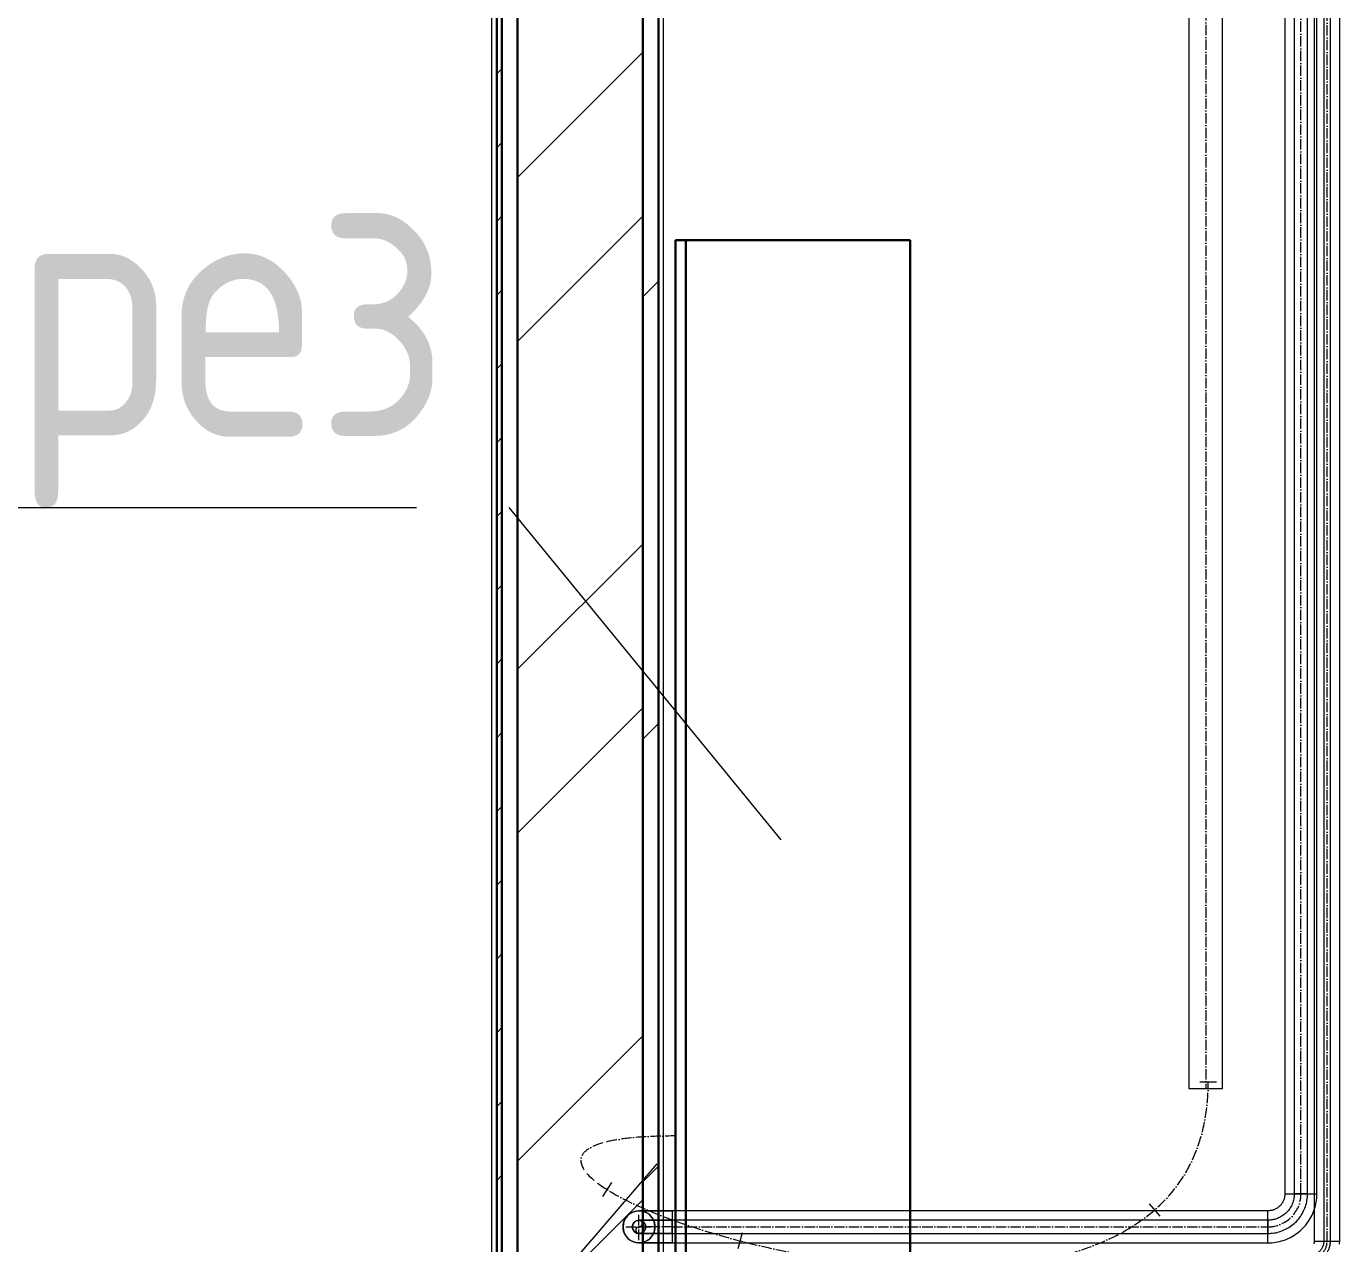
# Model space of a CAD drawing. Header units: millimetres. Extents: x -88595 to 880822, y -1054509 to -148035.
# Drawn here: x 171397 to 172656, y -281938 to -280770 of the extents above; entities that cross this region are included whole.
import ezdxf

# ---------------------------------------------------------------- set-up
doc = ezdxf.new("R2010")
doc.units = ezdxf.units.MM
for name, pattern in [('$0$ADSK_Осевая', [14, 10, -2, 0, -2]), ('$1$ADSK_Осевая', [14, 10, -2, 0, -2]), ('$3$ADSK_Осевая', [14, 10, -2, 0, -2])]:
    doc.linetypes.add(name, pattern=pattern)
for name, color, linetype, lineweight in [('Аннотация', 7, 'Continuous', 20), ('Изоляция', 7, 'Continuous', 18), ('Марки', 7, 'Continuous', 20), ('Оборудование', 7, 'Continuous', 18), ('Ограждение', 7, 'Continuous', 9), ('Стены наружные', 7, 'Continuous', 18), ('Трубопровод', 7, 'Continuous', 18), ('Трубопроводы', 7, 'Continuous', 18)]:
    doc.layers.add(name, color=color, linetype=linetype, lineweight=lineweight)
doc.styles.add('$1$GOST Common', font='GOST_Common.ttf', dxfattribs={"width": 0.9, "height": 250})

# ---------------------------------------------------------------- blocks, each defined once
blk = doc.blocks.new('$0$ADSK_Настенный внутренний блок кондиционера1 - 1U24TL5FRA-A-3264667-В_Координация_1 этаж ОВ3')
at = {"layer": 'Оборудование', "color": 150, "lineweight": 30, "true_color": 0x0080ff}
for p, q in [((504, 0), (-504, 0)), ((-504, 0), (-504, -10)), ((504, -10), (504, 0)), ((-504, 0), (-504, -20)), ((-504, -195), (-504, -10)), ((504, -10), (-504, -10)), ((504, -20), (504, 0)), ((504, -10), (504, -195)), ((-504, -20), (-504, -155)), ((504, -155), (504, -20)), ((-504, -155), (-504, -225)), ((504, -225), (504, -155)), ((-504, -195), (-504, -225)), ((504, -225), (504, -195)), ((-504, -225), (504, -225))]:
    blk.add_line(p, q, dxfattribs=at)
blk = doc.blocks.new('$0$ADSK_МедьПайка_Отвод-гнутая труба - Отвод _гнутая труба_-V38-В_Координация_1 этаж ОВ3')
at = {"layer": 'Трубопроводы', "color": 190, "true_color": 0x8000ff}
for p, q in [((3.2, 15.9), (-3.2, 15.9)), ((3.2, 15.9), (-3.2, 15.9)), ((-15.9, 3.2), (-15.9, -3.2)), ((-15.9, 3.2), (-15.9, -3.2))]:
    blk.add_line(p, q, dxfattribs=at)
at = {"layer": 'Трубопроводы', "color": 190, "true_color": 0x8000ff, "flags": 128}
for points in [[(-15.9, -3.2), (-15.1, -3.2), (-14.4, -3.1), (-13.6, -3), (-12.8, -2.9), (-12.1, -2.8), (-11.3, -2.6), (-10.6, -2.4), (-9.9, -2.2), (-9.2, -2), (-8.5, -1.7), (-7.8, -1.4), (-7.1, -1), (-6.4, -0.7), (-5.8, -0.3), (-5.1, 0.2), (-4.5, 0.6), (-3.9, 1.1), (-3.3, 1.6), (-2.8, 2.1), (-2.2, 2.6), (-1.7, 3.2), (-1.2, 3.7), (-0.7, 4.3), (-0.3, 4.9), (0.2, 5.6), (0.6, 6.2), (0.9, 6.9), (1.3, 7.6), (1.6, 8.3), (1.9, 9), (2.1, 9.7), (2.4, 10.4), (2.6, 11.1), (2.8, 11.9), (2.9, 12.6), (3, 13.4), (3.1, 14.1), (3.2, 14.9), (3.2, 15.7), (3.2, 15.9)], [(-3.2, 15.9), (-3.2, 15.4), (-3.2, 14.9), (-3.3, 14.4), (-3.3, 13.9), (-3.4, 13.4), (-3.5, 12.9), (-3.7, 12.4), (-3.8, 11.9), (-4, 11.4), (-4.2, 10.9), (-4.4, 10.5), (-4.6, 10), (-4.9, 9.6), (-5.1, 9.1), (-5.4, 8.7), (-5.7, 8.3), (-6, 7.9), (-6.3, 7.5), (-6.7, 7.1), (-7, 6.8), (-7.4, 6.4), (-7.8, 6.1), (-8.2, 5.8), (-8.6, 5.5), (-9, 5.2), (-9.4, 4.9), (-9.9, 4.7), (-10.3, 4.4), (-10.8, 4.2), (-11.3, 4), (-11.8, 3.9), (-12.2, 3.7), (-12.7, 3.6), (-13.2, 3.5), (-13.7, 3.4), (-14.2, 3.3), (-14.7, 3.2), (-15.2, 3.2), (-15.7, 3.2), (-15.9, 3.2)]]:
    blk.add_lwpolyline(points, dxfattribs=at)
blk = doc.blocks.new('$0$ADSK_МедьПайка_Отвод-гнутая труба - Отвод _гнутая труба_-3260024-В_Координация_1 этаж ОВ3')
at = {"layer": 'Трубопроводы', "color": 134, "true_color": 0x00a6a6}
for p, q in [((-16459.6, 18290.6), (-16459.6, 18284.2)), ((-16459.6, 18284.2), (-16459.6, 18277.9))]:
    blk.add_line(p, q, dxfattribs=at)
at = {"layer": 'Трубопроводы', "color": 134, "true_color": 0x00a6a6, "flags": 128}
for points in [[(-16459.6, 18290.6), (-16458.3, 18290.6), (-16457.1, 18290.6), (-16455.8, 18290.6), (-16454.5, 18290.6), (-16453.3, 18290.6), (-16452.1, 18290.6), (-16450.8, 18290.6), (-16449.6, 18290.6), (-16448.4, 18290.6), (-16447.2, 18290.6), (-16446.1, 18290.6), (-16444.9, 18290.6), (-16443.8, 18290.6), (-16442.7, 18290.6), (-16441.7, 18290.6), (-16440.6, 18290.6), (-16439.6, 18290.6), (-16438.7, 18290.6), (-16437.7, 18290.6), (-16436.8, 18290.6), (-16436, 18290.6), (-16435.1, 18290.6), (-16434.3, 18290.6), (-16433.6, 18290.6), (-16432.9, 18290.6), (-16432.2, 18290.6), (-16431.6, 18290.6), (-16431, 18290.6), (-16430.5, 18290.6), (-16430, 18290.6), (-16429.6, 18290.6), (-16429.2, 18290.6), (-16428.8, 18290.6), (-16428.6, 18290.6), (-16428.3, 18290.6), (-16428.1, 18290.6), (-16428, 18290.6), (-16427.9, 18290.6), (-16427.9, 18290.6)], [(-16434.2, 18284.2), (-16434.2, 18284.5), (-16434.2, 18284.7), (-16434.2, 18285), (-16434.1, 18285.2), (-16434.1, 18285.5), (-16434, 18285.7), (-16434, 18286), (-16433.9, 18286.2), (-16433.8, 18286.5), (-16433.7, 18286.7), (-16433.6, 18286.9), (-16433.5, 18287.2), (-16433.4, 18287.4), (-16433.2, 18287.6), (-16433.1, 18287.8), (-16432.9, 18288), (-16432.8, 18288.2), (-16432.6, 18288.4), (-16432.5, 18288.6), (-16432.3, 18288.8), (-16432.1, 18289), (-16431.9, 18289.1), (-16431.7, 18289.3), (-16431.5, 18289.4), (-16431.3, 18289.6), (-16431.1, 18289.7), (-16430.8, 18289.8), (-16430.6, 18289.9), (-16430.4, 18290.1), (-16430.2, 18290.2), (-16429.9, 18290.2), (-16429.7, 18290.3), (-16429.4, 18290.4), (-16429.2, 18290.4), (-16428.9, 18290.5), (-16428.7, 18290.5), (-16428.4, 18290.6), (-16428.2, 18290.6), (-16427.9, 18290.6), (-16427.9, 18290.6)], [(-16427.9, 18290.6), (-16427.6, 18290.6), (-16427.3, 18290.6), (-16427.1, 18290.5), (-16426.8, 18290.5), (-16426.6, 18290.5), (-16426.3, 18290.4), (-16426.1, 18290.3), (-16425.9, 18290.3), (-16425.6, 18290.2), (-16425.4, 18290.1), (-16425.1, 18290), (-16424.9, 18289.9), (-16424.7, 18289.7), (-16424.5, 18289.6), (-16424.3, 18289.5), (-16424.1, 18289.3), (-16423.9, 18289.2), (-16423.7, 18289), (-16423.5, 18288.8), (-16423.3, 18288.7), (-16423.1, 18288.5), (-16423, 18288.3), (-16422.8, 18288.1), (-16422.6, 18287.9), (-16422.5, 18287.7), (-16422.4, 18287.4), (-16422.3, 18287.2), (-16422.1, 18287), (-16422, 18286.8), (-16421.9, 18286.5), (-16421.8, 18286.3), (-16421.8, 18286.1), (-16421.7, 18285.8), (-16421.6, 18285.6), (-16421.6, 18285.3), (-16421.6, 18285.1), (-16421.5, 18284.8), (-16421.5, 18284.6), (-16421.5, 18284.3), (-16421.5, 18284.2)], [(-16427.9, 18277.9), (-16427.9, 18277.9), (-16428, 18277.9), (-16428.1, 18277.9), (-16428.3, 18277.9), (-16428.5, 18277.9), (-16428.8, 18277.9), (-16429.1, 18277.9), (-16429.5, 18277.9), (-16429.9, 18277.9), (-16430.4, 18277.9), (-16430.9, 18277.9), (-16431.4, 18277.9), (-16432, 18277.9), (-16432.7, 18277.9), (-16433.4, 18277.9), (-16434.1, 18277.9), (-16434.9, 18277.9), (-16435.7, 18277.9), (-16436.6, 18277.9), (-16437.5, 18277.9), (-16438.4, 18277.9), (-16439.4, 18277.9), (-16440.4, 18277.9), (-16441.4, 18277.9), (-16442.4, 18277.9), (-16443.5, 18277.9), (-16444.6, 18277.9), (-16445.8, 18277.9), (-16446.9, 18277.9), (-16448.1, 18277.9), (-16449.3, 18277.9), (-16450.5, 18277.9), (-16451.7, 18277.9), (-16453, 18277.9), (-16454.2, 18277.9), (-16455.5, 18277.9), (-16456.7, 18277.9), (-16458, 18277.9), (-16459.3, 18277.9), (-16459.6, 18277.9)], [(-16427.9, 18277.9), (-16428.1, 18277.9), (-16428.4, 18277.9), (-16428.6, 18277.9), (-16428.9, 18278), (-16429.1, 18278), (-16429.4, 18278.1), (-16429.6, 18278.1), (-16429.8, 18278.2), (-16430.1, 18278.3), (-16430.3, 18278.4), (-16430.6, 18278.5), (-16430.8, 18278.6), (-16431, 18278.7), (-16431.2, 18278.9), (-16431.4, 18279), (-16431.6, 18279.1), (-16431.8, 18279.3), (-16432, 18279.5), (-16432.2, 18279.6), (-16432.4, 18279.8), (-16432.6, 18280), (-16432.7, 18280.2), (-16432.9, 18280.4), (-16433.1, 18280.6), (-16433.2, 18280.8), (-16433.3, 18281), (-16433.5, 18281.2), (-16433.6, 18281.5), (-16433.7, 18281.7), (-16433.8, 18281.9), (-16433.9, 18282.2), (-16433.9, 18282.4), (-16434, 18282.7), (-16434.1, 18282.9), (-16434.1, 18283.2), (-16434.1, 18283.4), (-16434.2, 18283.7), (-16434.2, 18283.9), (-16434.2, 18284.2), (-16434.2, 18284.2)], [(-16421.5, 18284.2), (-16421.5, 18284), (-16421.5, 18283.7), (-16421.5, 18283.5), (-16421.6, 18283.2), (-16421.6, 18283), (-16421.7, 18282.7), (-16421.7, 18282.5), (-16421.8, 18282.2), (-16421.9, 18282), (-16422, 18281.8), (-16422.1, 18281.5), (-16422.2, 18281.3), (-16422.3, 18281.1), (-16422.5, 18280.9), (-16422.6, 18280.6), (-16422.8, 18280.4), (-16422.9, 18280.2), (-16423.1, 18280), (-16423.2, 18279.9), (-16423.4, 18279.7), (-16423.6, 18279.5), (-16423.8, 18279.3), (-16424, 18279.2), (-16424.2, 18279), (-16424.4, 18278.9), (-16424.6, 18278.8), (-16424.9, 18278.6), (-16425.1, 18278.5), (-16425.3, 18278.4), (-16425.5, 18278.3), (-16425.8, 18278.2), (-16426, 18278.1), (-16426.3, 18278.1), (-16426.5, 18278), (-16426.8, 18278), (-16427, 18277.9), (-16427.3, 18277.9), (-16427.5, 18277.9), (-16427.8, 18277.9), (-16427.9, 18277.9)]]:
    blk.add_lwpolyline(points, dxfattribs=at)
at = {"layer": 'Трубопроводы', "color": 134, "true_color": 0x00a6a6}
for start, end in [(0, 180), (180, 0)]:
    blk.add_arc((-16427.9, 18284.2), 6.35, start, end, dxfattribs=at)
blk = doc.blocks.new('$0$ADSK_МедьПайка_Отвод-гнутая труба - Отвод _гнутая труба_-V35-В_Координация_1 этаж ОВ3')
at = {"layer": 'Трубопроводы', "color": 134, "true_color": 0x00a6a6}
for p, q in [((-16434.2, 18252.5), (-16427.9, 18252.5)), ((-16427.9, 18252.5), (-16421.5, 18252.5))]:
    blk.add_line(p, q, dxfattribs=at)
at = {"layer": 'Трубопроводы', "color": 134, "true_color": 0x00a6a6, "flags": 128}
for points in [[(-16434.2, 18284.2), (-16434.2, 18284.2), (-16434.2, 18284.1), (-16434.2, 18284), (-16434.2, 18283.8), (-16434.2, 18283.6), (-16434.2, 18283.3), (-16434.2, 18283), (-16434.2, 18282.6), (-16434.2, 18282.2), (-16434.2, 18281.7), (-16434.2, 18281.2), (-16434.2, 18280.6), (-16434.2, 18280), (-16434.2, 18279.4), (-16434.2, 18278.7), (-16434.2, 18277.9), (-16434.2, 18277.2), (-16434.2, 18276.4), (-16434.2, 18275.5), (-16434.2, 18274.6), (-16434.2, 18273.7), (-16434.2, 18272.7), (-16434.2, 18271.7), (-16434.2, 18270.7), (-16434.2, 18269.6), (-16434.2, 18268.6), (-16434.2, 18267.4), (-16434.2, 18266.3), (-16434.2, 18265.2), (-16434.2, 18264), (-16434.2, 18262.8), (-16434.2, 18261.6), (-16434.2, 18260.4), (-16434.2, 18259.1), (-16434.2, 18257.9), (-16434.2, 18256.6), (-16434.2, 18255.4), (-16434.2, 18254.1), (-16434.2, 18252.8), (-16434.2, 18252.5)], [(-16421.5, 18252.5), (-16421.5, 18253.8), (-16421.5, 18255), (-16421.5, 18256.3), (-16421.5, 18257.5), (-16421.5, 18258.8), (-16421.5, 18260), (-16421.5, 18261.3), (-16421.5, 18262.5), (-16421.5, 18263.7), (-16421.5, 18264.8), (-16421.5, 18266), (-16421.5, 18267.1), (-16421.5, 18268.3), (-16421.5, 18269.3), (-16421.5, 18270.4), (-16421.5, 18271.4), (-16421.5, 18272.4), (-16421.5, 18273.4), (-16421.5, 18274.4), (-16421.5, 18275.3), (-16421.5, 18276.1), (-16421.5, 18277), (-16421.5, 18277.7), (-16421.5, 18278.5), (-16421.5, 18279.2), (-16421.5, 18279.9), (-16421.5, 18280.5), (-16421.5, 18281.1), (-16421.5, 18281.6), (-16421.5, 18282.1), (-16421.5, 18282.5), (-16421.5, 18282.9), (-16421.5, 18283.2), (-16421.5, 18283.5), (-16421.5, 18283.8), (-16421.5, 18284), (-16421.5, 18284.1), (-16421.5, 18284.2), (-16421.5, 18284.2)]]:
    blk.add_lwpolyline(points, dxfattribs=at)
at = {"layer": 'Трубопроводы', "color": 134, "true_color": 0x00a6a6}
for start, end in [(90, 270), (270, 90)]:
    blk.add_arc((-16427.9, 18284.2), 6.35, start, end, dxfattribs=at)
blk = doc.blocks.new('$0$ADSK_МедьПайка_Отвод-гнутая труба - Отвод _гнутая труба_-V36-В_Координация_1 этаж ОВ3')
at = {"layer": 'Трубопроводы', "color": 134, "true_color": 0x00a6a6}
for p, q in [((6.3, 31.7), (-6.4, 31.7)), ((6.3, 31.7), (-6.4, 31.7)), ((-31.8, 6.3), (-31.8, -6.4)), ((-31.8, 6.3), (-31.8, -6.4))]:
    blk.add_line(p, q, dxfattribs=at)
at = {"layer": 'Трубопроводы', "color": 134, "true_color": 0x00a6a6, "flags": 128}
for points in [[(-31.8, -6.4), (-30.2, -6.3), (-28.7, -6.2), (-27.2, -6.1), (-25.7, -5.9), (-24.2, -5.6), (-22.7, -5.3), (-21.2, -4.9), (-19.8, -4.4), (-18.3, -3.9), (-16.9, -3.3), (-15.5, -2.7), (-14.2, -2), (-12.8, -1.3), (-11.5, -0.5), (-10.2, 0.3), (-9, 1.2), (-7.8, 2.1), (-6.6, 3.1), (-5.5, 4.1), (-4.4, 5.2), (-3.4, 6.3), (-2.4, 7.5), (-1.4, 8.7), (-0.5, 9.9), (0.3, 11.2), (1.1, 12.5), (1.9, 13.8), (2.5, 15.2), (3.2, 16.5), (3.8, 17.9), (4.3, 19.4), (4.8, 20.8), (5.2, 22.3), (5.5, 23.8), (5.8, 25.3), (6, 26.8), (6.2, 28.3), (6.3, 29.8), (6.3, 31.3), (6.3, 31.7)], [(-6.4, 31.7), (-6.4, 30.7), (-6.4, 29.7), (-6.5, 28.7), (-6.7, 27.7), (-6.9, 26.7), (-7.1, 25.7), (-7.3, 24.7), (-7.6, 23.8), (-8, 22.8), (-8.4, 21.9), (-8.8, 20.9), (-9.2, 20), (-9.7, 19.1), (-10.2, 18.3), (-10.8, 17.4), (-11.4, 16.6), (-12, 15.8), (-12.7, 15), (-13.3, 14.3), (-14.1, 13.5), (-14.8, 12.8), (-15.6, 12.2), (-16.4, 11.5), (-17.2, 10.9), (-18, 10.4), (-18.9, 9.8), (-19.8, 9.3), (-20.7, 8.9), (-21.6, 8.5), (-22.5, 8.1), (-23.5, 7.7), (-24.5, 7.4), (-25.4, 7.1), (-26.4, 6.9), (-27.4, 6.7), (-28.4, 6.6), (-29.4, 6.5), (-30.5, 6.4), (-31.5, 6.4), (-31.8, 6.3)]]:
    blk.add_lwpolyline(points, dxfattribs=at)
blk = doc.blocks.new('$0$ADSK_M_Оборудование1 - ADSK_Марка_15-3198495-В_Координация_1 этаж ОВ3')
at = {"layer": 'Марки'}
blk.add_line((-3.5, 0), (3.5, 0), dxfattribs=at)
blk = doc.blocks.new('1 этаж')
at = {"layer": 'Ограждение'}
for p, q in [((207972.7, 650402.6), (207972.7, 645662.6)), ((208137.7, 645487.6), (208137.7, 648257.6))]:
    blk.add_line(p, q, dxfattribs=at)
at = {"layer": 'Стены наружные', "lineweight": 30}
for p, q in [((207997.7, 651092.6), (207997.7, 645637.6)), ((207977.7, 650402.6), (207977.7, 645647.6)), ((207982.7, 650402.6), (207982.7, 645642.6)), ((208117.7, 645462.6), (208117.7, 648282.6)), ((208132.7, 645477.6), (208132.7, 648267.6))]:
    blk.add_line(p, q, dxfattribs=at)
at = {"layer": 'Стены наружные', "linetype": 'Continuous', "lineweight": 9}
for p, q in [((207997.7, 647399.2), (208117.7, 647519.2)), ((207977.7, 647498.3), (207982.7, 647503.3)), ((207977.7, 647427.6), (207982.7, 647432.6)), ((207977.7, 647356.9), (207982.7, 647361.9)), ((207997.7, 647242), (208117.7, 647362)), ((207977.7, 647286.2), (207982.7, 647291.2)), ((208117.7, 647284.8), (208132.7, 647299.8)), ((207977.7, 647215.5), (207982.7, 647220.5)), ((207977.7, 647144.8), (207982.7, 647149.8)), ((207977.7, 647074), (207982.7, 647079)), ((207997.7, 646927.7), (208117.7, 647047.7)), ((207977.7, 647003.3), (207982.7, 647008.3)), ((207977.7, 646932.6), (207982.7, 646937.6)), ((207997.7, 646770.5), (208117.7, 646890.5)), ((208117.7, 646860.5), (208132.7, 646875.5)), ((207977.7, 646861.9), (207982.7, 646866.9)), ((207977.7, 646791.2), (207982.7, 646796.2)), ((207977.7, 646720.5), (207982.7, 646725.5)), ((207977.7, 646649.8), (207982.7, 646654.8)), ((207977.7, 646579.1), (207982.7, 646584.1)), ((207997.7, 646456.2), (208117.7, 646576.2)), ((207977.7, 646508.4), (207982.7, 646513.4)), ((208117.7, 646436.2), (208132.7, 646451.2)), ((207977.7, 646437.6), (207982.7, 646442.6)), ((207997.7, 646299.1), (208117.7, 646419.1))]:
    blk.add_line(p, q, dxfattribs=at)

msp = doc.modelspace()

# ---------------------------------------------------------------- linework, layer by layer
at = {"layer": 'Аннотация'}
msp.add_line((172001.8, -281861.1), (171441.9, -282509.7), dxfattribs=at)
at = {"layer": 'Изоляция', "color": 134, "true_color": 0x00a6a6}
for p, q in [((172603.6, -274948.2), (172603.6, -281889.7)), ((172634.3, -281889.7), (172634.3, -274948.2)), ((172603.6, -281889.7), (172634.3, -281889.7)), ((172587.2, -281906.1), (172016.4, -281906.1)), ((172016.4, -281906.1), (172016.4, -281936.8)), ((172587.2, -281936.8), (172587.2, -281906.1)), ((172016.4, -281936.8), (172587.2, -281936.8))]:
    msp.add_line(p, q, dxfattribs=at)
at = {"layer": 'Изоляция', "color": 190, "true_color": 0x8000ff}
for p, q in [((172631.8, -275022.3), (172631.8, -281935.6)), ((172656.2, -281935.6), (172656.2, -275022.3)), ((172656.2, -281935.6), (172631.8, -281935.6))]:
    msp.add_line(p, q, dxfattribs=at)
at = {"layer": 'Изоляция', "color": 134, "true_color": 0x00a6a6, "flags": 128}
for points in [[(172587.2, -281936.8), (172589.1, -281936.7), (172591, -281936.6), (172592.9, -281936.4), (172594.8, -281936.2), (172596.6, -281935.8), (172598.4, -281935.4), (172600.3, -281934.9), (172602.1, -281934.4), (172603.8, -281933.8), (172605.6, -281933.1), (172607.3, -281932.3), (172609, -281931.5), (172610.7, -281930.6), (172612.3, -281929.6), (172613.8, -281928.5), (172615.4, -281927.5), (172616.9, -281926.3), (172618.3, -281925.1), (172619.7, -281923.8), (172621, -281922.5), (172622.3, -281921.1), (172623.6, -281919.7), (172624.7, -281918.2), (172625.8, -281916.7), (172626.9, -281915.1), (172627.9, -281913.5), (172628.8, -281911.9), (172629.6, -281910.2), (172630.4, -281908.5), (172631.1, -281906.7), (172631.8, -281905), (172632.4, -281903.2), (172632.9, -281901.4), (172633.3, -281899.5), (172633.7, -281897.7), (172633.9, -281895.8), (172634.2, -281893.9), (172634.3, -281892.1), (172634.3, -281890.2), (172634.3, -281889.7)], [(172603.6, -281889.7), (172603.6, -281890.3), (172603.6, -281891), (172603.5, -281891.6), (172603.4, -281892.3), (172603.3, -281892.9), (172603.2, -281893.6), (172603, -281894.2), (172602.8, -281894.8), (172602.6, -281895.5), (172602.4, -281896.1), (172602.1, -281896.7), (172601.8, -281897.2), (172601.5, -281897.8), (172601.1, -281898.4), (172600.8, -281898.9), (172600.4, -281899.5), (172600, -281900), (172599.6, -281900.5), (172599.1, -281901), (172598.7, -281901.4), (172598.2, -281901.9), (172597.7, -281902.3), (172597.2, -281902.7), (172596.7, -281903.1), (172596.1, -281903.5), (172595.6, -281903.8), (172595, -281904.1), (172594.4, -281904.4), (172593.8, -281904.7), (172593.2, -281905), (172592.6, -281905.2), (172592, -281905.4), (172591.3, -281905.6), (172590.7, -281905.7), (172590, -281905.8), (172589.4, -281905.9), (172588.7, -281906), (172588.1, -281906.1), (172587.4, -281906.1), (172587.2, -281906.1)], [(171969.3, -281921.4), (171969.3, -281920.8), (171969.3, -281920.2), (171969.4, -281919.6), (171969.4, -281919), (171969.6, -281918.4), (171969.7, -281917.8), (171969.8, -281917.2), (171970, -281916.6), (171970.2, -281916), (171970.5, -281915.4), (171970.7, -281914.9), (171971, -281914.3), (171971.3, -281913.8), (171971.6, -281913.3), (171971.9, -281912.8), (171972.3, -281912.3), (171972.7, -281911.8), (171973.1, -281911.3), (171973.5, -281910.9), (171973.9, -281910.4), (171974.4, -281910), (171974.8, -281909.6), (171975.3, -281909.2), (171975.8, -281908.9), (171976.3, -281908.5), (171976.8, -281908.2), (171977.4, -281907.9), (171977.9, -281907.6), (171978.5, -281907.4), (171979, -281907.1), (171979.6, -281906.9), (171980.2, -281906.7), (171980.8, -281906.6), (171981.4, -281906.4), (171982, -281906.3), (171982.6, -281906.2), (171983.2, -281906.1), (171983.8, -281906.1), (171984.4, -281906.1), (171984.6, -281906.1)], [(171984.6, -281906.1), (171984.6, -281906.1), (171984.7, -281906.1), (171984.8, -281906.1), (171985, -281906.1), (171985.2, -281906.1), (171985.5, -281906.1), (171985.8, -281906.1), (171986.2, -281906.1), (171986.6, -281906.1), (171987.1, -281906.1), (171987.6, -281906.1), (171988.2, -281906.1), (171988.8, -281906.1), (171989.5, -281906.1), (171990.1, -281906.1), (171990.9, -281906.1), (171991.7, -281906.1), (171992.5, -281906.1), (171993.3, -281906.1), (171994.2, -281906.1), (171995.2, -281906.1), (171996.1, -281906.1), (171997.1, -281906.1), (171998.1, -281906.1), (171999.2, -281906.1), (172000.3, -281906.1), (172001.4, -281906.1), (172002.5, -281906.1), (172003.7, -281906.1), (172004.8, -281906.1), (172006, -281906.1), (172007.2, -281906.1), (172008.5, -281906.1), (172009.7, -281906.1), (172011, -281906.1), (172012.2, -281906.1), (172013.5, -281906.1), (172014.7, -281906.1), (172016, -281906.1), (172016.4, -281906.1)], [(171984.6, -281906.1), (171985.2, -281906.1), (171985.8, -281906.1), (171986.4, -281906.2), (171987, -281906.3), (171987.7, -281906.4), (171988.3, -281906.5), (171988.8, -281906.7), (171989.4, -281906.9), (171990, -281907.1), (171990.6, -281907.3), (171991.1, -281907.5), (171991.7, -281907.8), (171992.2, -281908.1), (171992.8, -281908.4), (171993.3, -281908.8), (171993.8, -281909.1), (171994.3, -281909.5), (171994.7, -281909.9), (171995.2, -281910.3), (171995.6, -281910.7), (171996, -281911.2), (171996.4, -281911.6), (171996.8, -281912.1), (171997.2, -281912.6), (171997.5, -281913.1), (171997.8, -281913.7), (171998.1, -281914.2), (171998.4, -281914.7), (171998.7, -281915.3), (171998.9, -281915.9), (171999.1, -281916.4), (171999.3, -281917), (171999.5, -281917.6), (171999.6, -281918.2), (171999.7, -281918.8), (171999.8, -281919.4), (171999.9, -281920), (171999.9, -281920.6), (172000, -281921.3), (172000, -281921.4)], [(172016.4, -281906.1), (172015.1, -281906.1), (172013.8, -281906.1), (172012.6, -281906.1), (172011.3, -281906.1), (172010, -281906.1), (172008.8, -281906.1), (172007.6, -281906.1), (172006.4, -281906.1), (172005.2, -281906.1), (172004, -281906.1), (172002.8, -281906.1), (172001.7, -281906.1), (172000.6, -281906.1), (171999.5, -281906.1), (171998.4, -281906.1), (171997.4, -281906.1), (171996.4, -281906.1), (171995.4, -281906.1), (171994.5, -281906.1), (171993.6, -281906.1), (171992.7, -281906.1), (171991.9, -281906.1), (171991.1, -281906.1), (171990.3, -281906.1), (171989.6, -281906.1), (171989, -281906.1), (171988.3, -281906.1), (171987.8, -281906.1), (171987.2, -281906.1), (171986.8, -281906.1), (171986.3, -281906.1), (171985.9, -281906.1), (171985.6, -281906.1), (171985.3, -281906.1), (171985.1, -281906.1), (171984.9, -281906.1), (171984.7, -281906.1), (171984.6, -281906.1), (171984.6, -281906.1)], [(171984.6, -281936.8), (171984, -281936.8), (171983.4, -281936.7), (171982.8, -281936.7), (171982.2, -281936.6), (171981.6, -281936.5), (171981, -281936.3), (171980.4, -281936.2), (171979.8, -281936), (171979.2, -281935.8), (171978.6, -281935.6), (171978.1, -281935.3), (171977.5, -281935), (171977, -281934.7), (171976.4, -281934.4), (171975.9, -281934.1), (171975.4, -281933.7), (171975, -281933.4), (171974.5, -281933), (171974, -281932.6), (171973.6, -281932.1), (171973.2, -281931.7), (171972.8, -281931.2), (171972.4, -281930.7), (171972, -281930.2), (171971.7, -281929.7), (171971.4, -281929.2), (171971.1, -281928.7), (171970.8, -281928.1), (171970.5, -281927.6), (171970.3, -281927), (171970.1, -281926.4), (171969.9, -281925.8), (171969.7, -281925.2), (171969.6, -281924.6), (171969.5, -281924), (171969.4, -281923.4), (171969.3, -281922.8), (171969.3, -281922.2), (171969.3, -281921.6), (171969.3, -281921.4)], [(172000, -281921.4), (171999.9, -281922), (171999.9, -281922.7), (171999.8, -281923.3), (171999.8, -281923.9), (171999.6, -281924.5), (171999.5, -281925.1), (171999.4, -281925.7), (171999.2, -281926.3), (171999, -281926.8), (171998.7, -281927.4), (171998.5, -281928), (171998.2, -281928.5), (171997.9, -281929.1), (171997.6, -281929.6), (171997.3, -281930.1), (171996.9, -281930.6), (171996.5, -281931.1), (171996.1, -281931.5), (171995.7, -281932), (171995.3, -281932.4), (171994.8, -281932.9), (171994.4, -281933.3), (171993.9, -281933.6), (171993.4, -281934), (171992.9, -281934.3), (171992.4, -281934.7), (171991.8, -281935), (171991.3, -281935.2), (171990.7, -281935.5), (171990.2, -281935.7), (171989.6, -281935.9), (171989, -281936.1), (171988.4, -281936.3), (171987.8, -281936.4), (171987.2, -281936.6), (171986.6, -281936.6), (171986, -281936.7), (171985.4, -281936.8), (171984.8, -281936.8), (171984.6, -281936.8)], [(172016.4, -281936.8), (172015.1, -281936.8), (172013.8, -281936.8), (172012.6, -281936.8), (172011.3, -281936.8), (172010, -281936.8), (172008.8, -281936.8), (172007.6, -281936.8), (172006.4, -281936.8), (172005.2, -281936.8), (172004, -281936.8), (172002.8, -281936.8), (172001.7, -281936.8), (172000.6, -281936.8), (171999.5, -281936.8), (171998.4, -281936.8), (171997.4, -281936.8), (171996.4, -281936.8), (171995.4, -281936.8), (171994.5, -281936.8), (171993.6, -281936.8), (171992.7, -281936.8), (171991.9, -281936.8), (171991.1, -281936.8), (171990.3, -281936.8), (171989.6, -281936.8), (171989, -281936.8), (171988.3, -281936.8), (171987.8, -281936.8), (171987.2, -281936.8), (171986.8, -281936.8), (171986.3, -281936.8), (171985.9, -281936.8), (171985.6, -281936.8), (171985.3, -281936.8), (171985.1, -281936.8), (171984.9, -281936.8), (171984.7, -281936.8), (171984.6, -281936.8), (171984.6, -281936.8)], [(171984.6, -281936.8), (171984.6, -281936.8), (171984.7, -281936.8), (171984.8, -281936.8), (171985, -281936.8), (171985.2, -281936.8), (171985.5, -281936.8), (171985.8, -281936.8), (171986.2, -281936.8), (171986.6, -281936.8), (171987.1, -281936.8), (171987.6, -281936.8), (171988.2, -281936.8), (171988.8, -281936.8), (171989.5, -281936.8), (171990.1, -281936.8), (171990.9, -281936.8), (171991.7, -281936.8), (171992.5, -281936.8), (171993.3, -281936.8), (171994.2, -281936.8), (171995.2, -281936.8), (171996.1, -281936.8), (171997.1, -281936.8), (171998.1, -281936.8), (171999.2, -281936.8), (172000.3, -281936.8), (172001.4, -281936.8), (172002.5, -281936.8), (172003.7, -281936.8), (172004.8, -281936.8), (172006, -281936.8), (172007.2, -281936.8), (172008.5, -281936.8), (172009.7, -281936.8), (172011, -281936.8), (172012.2, -281936.8), (172013.5, -281936.8), (172014.7, -281936.8), (172016, -281936.8), (172016.4, -281936.8)]]:
    msp.add_lwpolyline(points, dxfattribs=at)
at = {"layer": 'Изоляция', "color": 190, "true_color": 0x8000ff, "flags": 128}
for points in [[(172631.8, -281935.6), (172631.8, -281935.7), (172631.8, -281935.8), (172631.8, -281936), (172631.8, -281936.1), (172631.7, -281936.3), (172631.7, -281936.4), (172631.7, -281936.6), (172631.6, -281936.7), (172631.6, -281936.9), (172631.5, -281937), (172631.5, -281937.1), (172631.4, -281937.3), (172631.3, -281937.4), (172631.3, -281937.5), (172631.2, -281937.6)], [(172656.1, -281938.1), (172656.1, -281937), (172656.2, -281935.9), (172656.2, -281935.6)]]:
    msp.add_lwpolyline(points, dxfattribs=at)
at = {"layer": 'Изоляция', "color": 134, "true_color": 0x00a6a6}
for radius, start, end in [(15.3, 90, 180), (15.3, 90, 180), (15.4, 90, 180), (15.3, 90, 180), (15.4, 0, 90), (15.4, 0, 90), (15.3, 0, 90), (15.4, 0, 90), (15.3, 180, 270), (15.3, 180, 270), (15.4, 180, 270), (15.3, 180, 270), (15.4, 270, 0), (15.4, 270, 0), (15.3, 270, 0), (15.4, 270, 0)]:
    msp.add_arc((171984.6, -281921.4), radius, start, end, dxfattribs=at)
at = {"layer": 'Марки'}
msp.add_line((172120.7, -281550.5), (171860.2, -281231.9), dxfattribs=at)
at = {"layer": 'Трубопровод', "color": 134, "true_color": 0x00a6a6}
for p, q in [((172612.6, -274948.2), (172612.6, -281889.7)), ((172625.3, -281889.7), (172625.3, -274948.2)), ((172587.2, -281915.1), (172016.4, -281915.1)), ((172016.4, -281927.8), (172587.2, -281927.8))]:
    msp.add_line(p, q, dxfattribs=at)
at = {"layer": 'Трубопровод', "color": 134, "linetype": '$0$ADSK_Осевая', "true_color": 0x00a6a6}
for p, q in [((172619, -281889.7), (172619, -274948.2)), ((172619, -281889.7), (172619, -274948.2)), ((171984.6, -281934.1), (171984.6, -281908.7)), ((171971.9, -281921.4), (171997.3, -281921.4)), ((172016.4, -281921.4), (172587.2, -281921.4)), ((172016.4, -281921.4), (172587.2, -281921.4))]:
    msp.add_line(p, q, dxfattribs=at)
at = {"layer": 'Трубопровод', "color": 190, "true_color": 0x8000ff}
for p, q in [((172640.8, -275022.3), (172640.8, -281935.6)), ((172647.2, -281935.6), (172647.2, -275022.3))]:
    msp.add_line(p, q, dxfattribs=at)
at = {"layer": 'Трубопровод', "color": 190, "linetype": '$0$ADSK_Осевая', "true_color": 0x8000ff}
msp.add_line((172644, -281935.6), (172644, -275022.3), dxfattribs=at)
msp.add_line((172644, -281935.6), (172644, -275022.3), dxfattribs=at)
at = {"layer": 'Трубопровод', "color": 24, "true_color": 0xa52900}
for p, q in [((172511.7, -280148.7), (172511.7, -281788.7)), ((172543.7, -281788.7), (172543.7, -280148.7)), ((172511.7, -281788.7), (172543.7, -281788.7))]:
    msp.add_line(p, q, dxfattribs=at)
at = {"layer": 'Трубопровод', "color": 24, "linetype": '$0$ADSK_Осевая', "true_color": 0xa52900}
msp.add_line((172527.7, -280148.7), (172527.7, -281788.7), dxfattribs=at)
msp.add_line((172527.7, -280148.7), (172527.7, -281788.7), dxfattribs=at)
at = {"layer": 'Трубопровод', "color": 134, "true_color": 0x00a6a6}
for centre, radius, start, end in [((171984.6, -281921.4), 6.35, 0, 180), ((171984.6, -281918.3), 3.18, 270, 90), ((171984.6, -281921.4), 6.35, 180, 0), ((171984.6, -281924.6), 3.18, 90, 270)]:
    msp.add_arc(centre, radius, start, end, dxfattribs=at)
at = {"layer": 'Трубопроводы', "color": 24, "true_color": 0xa52900}
for p, q in [((172522.1, -281782.5), (172538.1, -281782.5)), ((172019.6, -281842.3), (172019.6, -281826.3)), ((171958.1, -281878.8), (171949.6, -281892.3)), ((172473.4, -281899.2), (172483.9, -281911.3)), ((172083.4, -281927), (172079.4, -281942.5))]:
    msp.add_line(p, q, dxfattribs=at)
at = {"layer": 'Трубопроводы', "color": 134, "linetype": '$0$ADSK_Осевая', "true_color": 0x00a6a6}
msp.add_line((172016.4, -281921.4), (171984.6, -281921.4), dxfattribs=at)
msp.add_line((172016.4, -281921.4), (171984.6, -281921.4), dxfattribs=at)
at = {"layer": 'Трубопроводы', "color": 134, "linetype": '$1$ADSK_Осевая', "true_color": 0x00a6a6}
msp.add_arc((172587.2, -281889.7), 31.8, 270, 0, dxfattribs=at)
at = {"layer": 'Трубопроводы', "color": 190, "linetype": '$1$ADSK_Осевая', "true_color": 0x8000ff}
msp.add_arc((172628.1, -281935.6), 15.9, 270, 0, dxfattribs=at)
at = {"layer": 'Трубопроводы', "color": 24, "linetype": '$3$ADSK_Осевая', "true_color": 0xa52900}
msp.add_open_spline([(172019.6, -281834.3), (171649.7, -281834.3), (172530.1, -282152.5), (172530.1, -281782.5)], degree=3, dxfattribs=at)

# ---------------------------------------------------------------- block references
at = {"layer": 'Марки', "xscale": 99.99999999999993, "yscale": 99.99999999999993, "zscale": 99.99999999999993}
msp.add_blockref('$0$ADSK_M_Оборудование1 - ADSK_Марка_15-3198495-В_Координация_1 этаж ОВ3', (171421.3, -281231.9), dxfattribs=at)
at = {"layer": 'Оборудование', "color": 5, "true_color": 0x0000ff}
msp.add_blockref('1 этаж', (-36129.5, -928314.5), dxfattribs=at)
at = {"layer": 'Оборудование', "color": 150, "lineweight": 30, "true_color": 0x0080ff, "rotation": 90.00000000000011}
msp.add_blockref('$0$ADSK_Настенный внутренний блок кондиционера1 - 1U24TL5FRA-A-3264667-В_Координация_1 этаж ОВ3', (172019.6, -281479.4), dxfattribs=at)
at = {"layer": 'Трубопроводы', "color": 134, "true_color": 0x00a6a6}
msp.add_blockref('$0$ADSK_МедьПайка_Отвод-гнутая труба - Отвод _гнутая труба_-V36-В_Координация_1 этаж ОВ3', (172619, -281921.4), dxfattribs=at)
for name, p, rotation in [('$0$ADSK_МедьПайка_Отвод-гнутая труба - Отвод _гнутая труба_-V35-В_Координация_1 этаж ОВ3', (190268.8, -265493.6), 89.9999999999998), ('$0$ADSK_МедьПайка_Отвод-гнутая труба - Отвод _гнутая труба_-3260024-В_Координация_1 этаж ОВ3', (155556.8, -263637.2), 180)]:
    msp.add_blockref(name, p, dxfattribs=dict(at, rotation=rotation))
at = {"layer": 'Трубопроводы', "color": 190, "true_color": 0x8000ff}
msp.add_blockref('$0$ADSK_МедьПайка_Отвод-гнутая труба - Отвод _гнутая труба_-V38-В_Координация_1 этаж ОВ3', (172644, -281951.4), dxfattribs=at)

# ---------------------------------------------------------------- texts
at = {"layer": 'Марки', "lineweight": 9, "insert": (171384.1, -280914), "char_height": 250, "width": 570, "attachment_point": 1, "style": '$1$GOST Common'}
msp.add_mtext('рез', dxfattribs=at)

doc.saveas('drawing.dxf')
